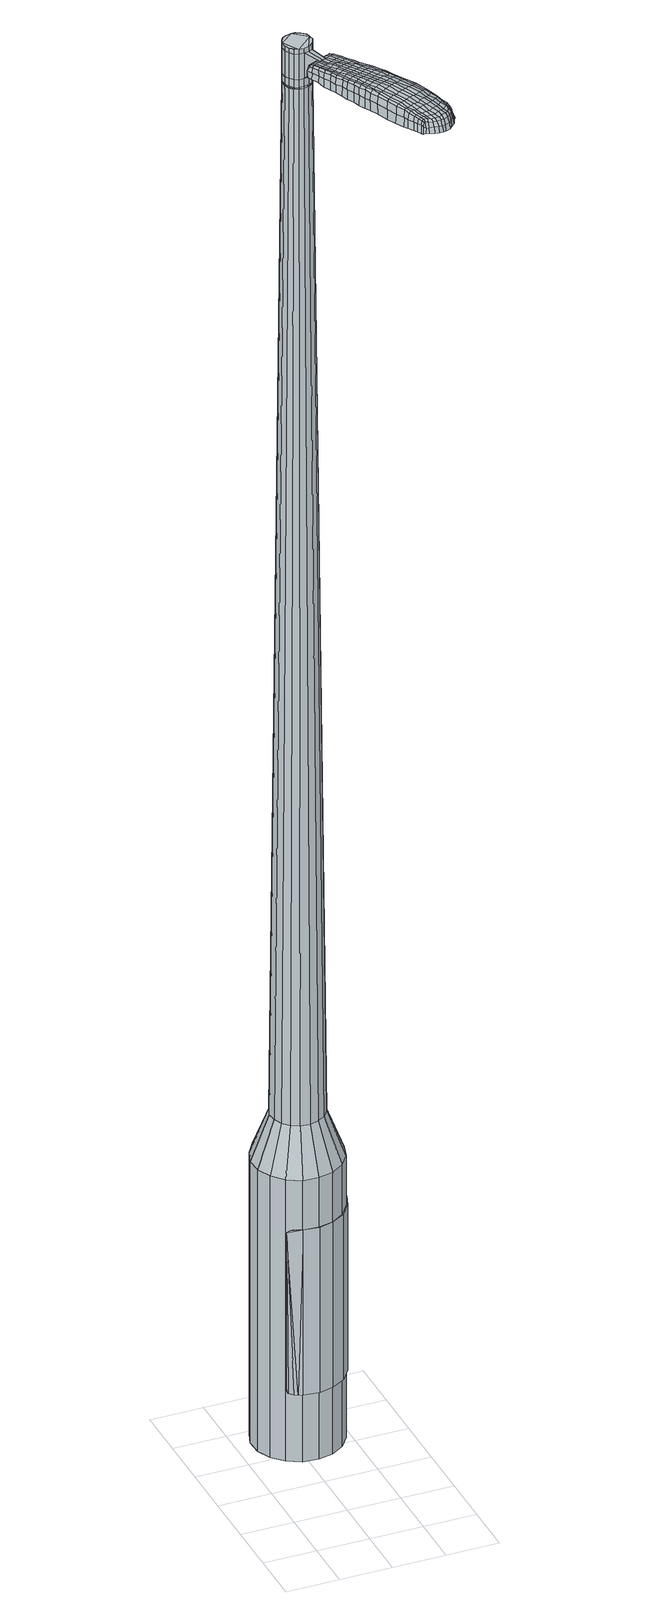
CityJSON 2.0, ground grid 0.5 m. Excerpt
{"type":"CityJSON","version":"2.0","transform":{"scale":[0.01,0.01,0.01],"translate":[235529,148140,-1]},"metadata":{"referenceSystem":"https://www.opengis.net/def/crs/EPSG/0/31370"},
"CityObjects":{
"object1":{"type":"GenericCityObject","attributes":{"cluster":292,"mean_distance_to_centroid":0.35,"new_centroid_x":235529.55,"new_centroid_y":148141.78,"mean_distance_to_camera":12.61,"H1":11.23,"H2":11.04,"Z_final":110.27,"cluster2":25,"proj_x":235529.47,"proj_y":148141.81,"id_line":52456,"bearing_l":203.2,"distance":0.0854,"orientation":"left","G_obj":293.2},"geometry":[{"type":"MultiSurface","lod":"2","boundaries":[[[0,1,2,3]],[[1,4,5,2]],[[4,6,7,5]],[[6,8,9,7]],[[8,10,11,9]],[[10,12,13,11]],[[12,14,15,13]],[[14,16,17,15]],[[16,18,19,17]],[[18,20,21,19]],[[20,22,23,21]],[[22,24,25,23]],[[24,26,27,25]],[[26,28,29,27]],[[28,30,31,29]],[[30,32,33,31]],[[32,34,35,33]],[[34,0,3,35]],[[36,37,38,39]],[[38,40,41,42]],[[41,43,42]],[[42,44,45,46]],[[45,47,46]],[[46,48,49,50]],[[49,51,50]],[[42,46,50,38]],[[50,52,39,38]],[[53,36,39]],[[2,5,7,35]],[[7,9,11,15]],[[11,13,15]],[[15,17,19,23]],[[19,21,23]],[[23,25,27,31]],[[27,29,31]],[[15,23,31,7]],[[31,33,35,7]],[[3,2,35]],[[1,0,54,55]],[[0,34,56,54]],[[34,32,57,56]],[[32,30,58,57]],[[30,28,59,58]],[[28,26,60,59]],[[26,24,61,60]],[[24,22,62,61]],[[22,20,63,62]],[[20,18,64,63]],[[18,16,65,64]],[[16,14,66,65]],[[14,12,67,66]],[[12,10,68,67]],[[10,8,69,68]],[[8,6,70,69]],[[6,4,71,70]],[[4,1,55,71]],[[55,54,72,73]],[[54,56,74,72]],[[56,57,75,74]],[[57,58,76,75]],[[58,59,77,76]],[[59,60,78,77]],[[60,61,79,78]],[[61,62,80,79]],[[62,63,81,80]],[[63,64,82,81]],[[64,65,83,82]],[[65,66,84,83]],[[66,67,85,84]],[[67,68,86,85]],[[68,69,87,86]],[[69,70,88,87]],[[70,71,89,88]],[[71,55,73,89]],[[90,91,92,73]],[[93,94,91,90]],[[75,95,94,93]],[[96,97,95,75]],[[77,98,97,96]],[[99,100,98,77]],[[101,102,100,99]],[[103,104,102,101]],[[81,105,104,103]],[[82,106,105,81]],[[107,108,106,82]],[[109,110,108,107]],[[111,112,110,109]],[[113,114,112,111]],[[115,116,114,113]],[[117,118,116,115]],[[119,120,118,117]],[[73,92,120,119]],[[121,122,123,124]],[[125,121,124,126]],[[127,125,126,128]],[[129,127,128,130]],[[131,129,130,132]],[[133,131,132,134]],[[135,133,134,136]],[[137,135,136,138]],[[139,137,138,140]],[[141,139,140,142]],[[143,141,142,144]],[[145,143,144,146]],[[147,145,146,148]],[[149,147,148,150]],[[151,149,150,152]],[[153,151,152,154]],[[72,90,73]],[[72,74,93,90]],[[74,75,93]],[[76,96,75]],[[76,77,96]],[[78,99,77]],[[78,79,101,99]],[[79,80,103,101]],[[80,81,103]],[[83,107,82]],[[83,84,109,107]],[[84,85,111,109]],[[85,86,113,111]],[[86,87,115,113]],[[87,88,117,115]],[[88,89,119,117]],[[89,73,119]],[[155,92,91]],[[156,120,92]],[[156,157,118,120]],[[157,158,116,118]],[[158,159,114,116]],[[159,160,112,114]],[[160,161,110,112]],[[161,162,108,110]],[[162,106,108]],[[163,104,105]],[[163,164,102,104]],[[164,165,100,102]],[[165,98,100]],[[166,97,98]],[[166,95,97]],[[167,94,95]],[[167,155,91,94]],[[39,52,153,168]],[[92,155,169,154]],[[53,39,168,122]],[[155,167,123,169]],[[36,53,122,121]],[[167,95,124,123]],[[37,36,121,125]],[[95,166,126,124]],[[38,37,125,127]],[[166,98,128,126]],[[40,38,127,129]],[[98,165,130,128]],[[41,40,129,131]],[[165,164,132,130]],[[43,41,131,133]],[[164,163,134,132]],[[42,43,133,135]],[[163,105,136,134]],[[44,42,135,137]],[[105,106,138,136]],[[45,44,137,139]],[[106,162,140,138]],[[47,45,139,141]],[[162,161,142,140]],[[46,47,141,143]],[[161,160,144,142]],[[48,46,143,145]],[[160,159,146,144]],[[49,48,145,147]],[[159,158,148,146]],[[51,49,147,149]],[[158,157,150,148]],[[50,51,149,151]],[[157,156,152,150]],[[52,50,151,153]],[[156,92,154,152]],[[153,154,170,171]],[[154,169,172,170]],[[169,123,173,172]],[[123,122,174,173]],[[122,168,175,174]],[[168,153,171,175]],[[176,177,178,179]],[[180,176,179,181]],[[176,180,182,183]],[[177,176,183,184]],[[185,186,187,188]],[[189,185,188,190]],[[185,189,191,192]],[[186,185,192,193]],[[194,195,196,197]],[[198,194,197,199]],[[194,198,200,201]],[[195,194,201,202]],[[203,204,205,206]],[[207,203,206,208]],[[203,207,209,210]],[[204,203,210,211]],[[212,213,214,215]],[[216,212,215,217]],[[212,216,218,219]],[[213,212,219,220]],[[221,222,223,224]],[[225,221,224,226]],[[221,225,227,228]],[[222,221,228,229]],[[230,231,232,233]],[[222,230,233,223]],[[230,222,229,234]],[[231,230,234,235]],[[236,237,238,239]],[[231,236,239,232]],[[236,231,235,240]],[[237,236,240,241]],[[242,180,181,243]],[[237,242,243,238]],[[242,237,241,244]],[[180,242,244,182]],[[245,246,247,248]],[[249,245,248,250]],[[245,249,251,252]],[[246,245,252,253]],[[254,255,256,257]],[[246,254,257,247]],[[254,246,253,258]],[[255,254,258,259]],[[260,261,262,263]],[[255,260,263,256]],[[260,255,259,264]],[[261,260,264,265]],[[266,267,268,269]],[[261,266,269,262]],[[266,261,265,270]],[[267,266,270,271]],[[272,177,184,273]],[[267,272,273,268]],[[272,267,271,274]],[[177,272,274,178]],[[275,276,277,278]],[[279,275,278,280]],[[275,279,281,282]],[[276,275,282,283]],[[284,285,286,287]],[[276,284,287,277]],[[284,276,283,288]],[[285,284,288,289]],[[290,291,292,293]],[[285,290,293,286]],[[290,285,289,294]],[[291,290,294,295]],[[296,189,190,297]],[[291,296,297,292]],[[296,291,295,298]],[[189,296,298,191]],[[299,300,301,302]],[[303,299,302,304]],[[299,303,305,306]],[[300,299,306,307]],[[308,309,310,311]],[[300,308,311,301]],[[308,300,307,312]],[[309,308,312,313]],[[314,315,316,317]],[[309,314,317,310]],[[314,309,313,318]],[[315,314,318,319]],[[320,321,322,323]],[[315,320,323,316]],[[320,315,319,324]],[[321,320,324,325]],[[326,186,193,327]],[[321,326,327,322]],[[326,321,325,328]],[[186,326,328,187]],[[329,215,214,330]],[[331,329,330,332]],[[329,331,333,334]],[[215,329,334,217]],[[335,331,332,336]],[[337,335,336,338]],[[335,337,339,340]],[[331,335,340,333]],[[341,337,338,342]],[[343,341,342,344]],[[341,343,345,346]],[[337,341,346,339]],[[347,343,344,348]],[[349,347,348,350]],[[347,349,351,352]],[[343,347,352,345]],[[353,349,350,354]],[[204,353,354,205]],[[353,204,211,355]],[[349,353,355,351]],[[356,357,202,201]],[[358,356,201,200]],[[356,358,359,360]],[[357,356,360,361]],[[362,363,361,360]],[[364,362,360,359]],[[362,364,365,366]],[[363,362,366,367]],[[368,369,367,366]],[[370,368,366,365]],[[368,370,371,372]],[[369,368,372,373]],[[374,375,373,372]],[[376,374,372,371]],[[374,376,209,207]],[[375,374,207,208]],[[377,378,379,380]],[[279,377,380,281]],[[377,279,280,381]],[[378,377,381,382]],[[383,198,199,384]],[[378,383,384,379]],[[383,378,382,385]],[[198,383,385,200]],[[386,387,388,389]],[[225,386,389,227]],[[386,225,226,390]],[[387,386,390,391]],[[392,393,394,395]],[[387,392,395,388]],[[392,387,391,396]],[[393,392,396,397]],[[398,195,202,399]],[[393,398,399,394]],[[398,393,397,400]],[[195,398,400,196]],[[401,402,403,404]],[[183,401,404,184]],[[401,183,182,405]],[[402,401,405,406]],[[407,408,409,410]],[[402,407,410,403]],[[407,402,406,411]],[[408,407,411,412]],[[413,206,205,414]],[[408,413,414,409]],[[413,408,412,415]],[[206,413,415,208]],[[416,417,418,419]],[[188,416,419,190]],[[416,188,187,420]],[[417,416,420,421]],[[422,210,209,423]],[[417,422,423,418]],[[422,417,421,424]],[[210,422,424,211]],[[425,426,427,428]],[[303,425,428,305]],[[425,303,304,429]],[[426,425,429,430]],[[431,216,217,432]],[[426,431,432,427]],[[431,426,430,433]],[[216,431,433,218]],[[434,435,436,437]],[[249,434,437,251]],[[434,249,250,438]],[[435,434,438,439]],[[440,441,442,443]],[[435,440,443,436]],[[440,435,439,444]],[[441,440,444,445]],[[446,213,220,447]],[[441,446,447,442]],[[446,441,445,448]],[[213,446,448,214]],[[449,450,439,438]],[[248,449,438,250]],[[449,248,247,451]],[[450,449,451,452]],[[453,454,445,444]],[[450,453,444,439]],[[453,450,452,455]],[[454,453,455,456]],[[457,330,214,448]],[[454,457,448,445]],[[457,454,456,458]],[[330,457,458,332]],[[459,460,461,462]],[[306,459,462,307]],[[459,306,305,428]],[[460,459,428,427]],[[463,334,333,464]],[[460,463,464,461]],[[463,460,427,432]],[[334,463,432,217]],[[465,466,452,451]],[[257,465,451,247]],[[465,257,256,467]],[[466,465,467,468]],[[469,470,456,455]],[[466,469,455,452]],[[469,466,468,471]],[[470,469,471,472]],[[473,336,332,458]],[[470,473,458,456]],[[473,470,472,474]],[[336,473,474,338]],[[475,476,477,478]],[[312,475,478,313]],[[475,312,307,462]],[[476,475,462,461]],[[479,340,339,480]],[[476,479,480,477]],[[479,476,461,464]],[[340,479,464,333]],[[481,482,468,467]],[[263,481,467,256]],[[481,263,262,483]],[[482,481,483,484]],[[485,486,472,471]],[[482,485,471,468]],[[485,482,484,487]],[[486,485,487,488]],[[489,342,338,474]],[[486,489,474,472]],[[489,486,488,490]],[[342,489,490,344]],[[491,492,493,494]],[[318,491,494,319]],[[491,318,313,478]],[[492,491,478,477]],[[495,346,345,496]],[[492,495,496,493]],[[495,492,477,480]],[[346,495,480,339]],[[497,498,484,483]],[[269,497,483,262]],[[497,269,268,499]],[[498,497,499,500]],[[501,502,488,487]],[[498,501,487,484]],[[501,498,500,503]],[[502,501,503,504]],[[505,348,344,490]],[[502,505,490,488]],[[505,502,504,506]],[[348,505,506,350]],[[507,508,509,510]],[[324,507,510,325]],[[507,324,319,494]],[[508,507,494,493]],[[511,352,351,512]],[[508,511,512,509]],[[511,508,493,496]],[[352,511,496,345]],[[513,514,500,499]],[[273,513,499,268]],[[513,273,184,404]],[[514,513,404,403]],[[515,516,504,503]],[[514,515,503,500]],[[515,514,403,410]],[[516,515,410,409]],[[517,354,350,506]],[[516,517,506,504]],[[517,516,409,414]],[[354,517,414,205]],[[518,519,421,420]],[[328,518,420,187]],[[518,328,325,510]],[[519,518,510,509]],[[520,355,211,424]],[[519,520,424,421]],[[520,519,509,512]],[[355,520,512,351]],[[521,522,382,381]],[[278,521,381,280]],[[521,278,277,523]],[[522,521,523,524]],[[525,358,200,385]],[[522,525,385,382]],[[525,522,524,526]],[[358,525,526,359]],[[527,528,529,530]],[[228,527,530,229]],[[527,228,227,389]],[[528,527,389,388]],[[531,532,533,534]],[[528,531,534,529]],[[531,528,388,395]],[[532,531,395,394]],[[535,357,361,536]],[[532,535,536,533]],[[535,532,394,399]],[[357,535,399,202]],[[537,538,524,523]],[[287,537,523,277]],[[537,287,286,539]],[[538,537,539,540]],[[541,364,359,526]],[[538,541,526,524]],[[541,538,540,542]],[[364,541,542,365]],[[543,544,545,546]],[[234,543,546,235]],[[543,234,229,530]],[[544,543,530,529]],[[547,548,549,550]],[[544,547,550,545]],[[547,544,529,534]],[[548,547,534,533]],[[551,363,367,552]],[[548,551,552,549]],[[551,548,533,536]],[[363,551,536,361]],[[553,554,540,539]],[[293,553,539,286]],[[553,293,292,555]],[[554,553,555,556]],[[557,370,365,542]],[[554,557,542,540]],[[557,554,556,558]],[[370,557,558,371]],[[559,560,561,562]],[[240,559,562,241]],[[559,240,235,546]],[[560,559,546,545]],[[563,564,565,566]],[[560,563,566,561]],[[563,560,545,550]],[[564,563,550,549]],[[567,369,373,568]],[[564,567,568,565]],[[567,564,549,552]],[[369,567,552,367]],[[569,570,556,555]],[[297,569,555,292]],[[569,297,190,419]],[[570,569,419,418]],[[571,376,371,558]],[[570,571,558,556]],[[571,570,418,423]],[[376,571,423,209]],[[572,573,406,405]],[[244,572,405,182]],[[572,244,241,562]],[[573,572,562,561]],[[574,575,412,411]],[[573,574,411,406]],[[574,573,561,566]],[[575,574,566,565]],[[576,375,208,415]],[[575,576,415,412]],[[576,575,565,568]],[[375,576,568,373]],[[577,578,579,580]],[[580,579,581,582]],[[583,581,579,584]],[[584,579,578,585]],[[586,587,588,589]],[[589,588,590,591]],[[592,590,588,593]],[[593,588,587,594]],[[595,596,597,598]],[[598,597,599,600]],[[601,599,597,602]],[[602,597,596,603]],[[604,605,606,607]],[[607,606,608,609]],[[610,608,606,611]],[[611,606,605,612]],[[613,614,615,616]],[[616,615,617,618]],[[619,617,615,620]],[[620,615,614,621]],[[622,623,624,625]],[[625,624,626,627]],[[628,626,624,629]],[[629,624,623,630]],[[631,632,633,634]],[[634,633,623,622]],[[630,623,633,635]],[[635,633,632,636]],[[637,638,639,640]],[[640,639,632,631]],[[636,632,639,641]],[[641,639,638,642]],[[582,581,643,644]],[[644,643,638,637]],[[642,638,643,645]],[[645,643,581,583]],[[646,647,648,649]],[[649,648,650,651]],[[652,650,648,653]],[[653,648,647,654]],[[655,656,657,658]],[[658,657,647,646]],[[654,647,657,659]],[[659,657,656,660]],[[661,662,663,664]],[[664,663,656,655]],[[660,656,663,665]],[[665,663,662,666]],[[667,668,669,670]],[[670,669,662,661]],[[666,662,669,671]],[[671,669,668,672]],[[585,578,673,674]],[[674,673,668,667]],[[672,668,673,675]],[[675,673,578,577]],[[676,677,678,679]],[[679,678,680,681]],[[682,680,678,683]],[[683,678,677,684]],[[685,686,687,688]],[[688,687,677,676]],[[684,677,687,689]],[[689,687,686,690]],[[691,692,693,694]],[[694,693,686,685]],[[690,686,693,695]],[[695,693,692,696]],[[591,590,697,698]],[[698,697,692,691]],[[696,692,697,699]],[[699,697,590,592]],[[700,701,702,703]],[[703,702,704,705]],[[706,704,702,707]],[[707,702,701,708]],[[709,710,711,712]],[[712,711,701,700]],[[708,701,711,713]],[[713,711,710,714]],[[715,716,717,718]],[[718,717,710,709]],[[714,710,717,719]],[[719,717,716,720]],[[721,722,723,724]],[[724,723,716,715]],[[720,716,723,725]],[[725,723,722,726]],[[594,587,727,728]],[[728,727,722,721]],[[726,722,727,729]],[[729,727,587,586]],[[613,616,730,731]],[[731,730,732,733]],[[734,732,730,735]],[[735,730,616,618]],[[733,732,736,737]],[[737,736,738,739]],[[740,738,736,741]],[[741,736,732,734]],[[739,738,742,743]],[[743,742,744,745]],[[746,744,742,747]],[[747,742,738,740]],[[745,744,748,749]],[[749,748,750,751]],[[752,750,748,753]],[[753,748,744,746]],[[751,750,754,755]],[[755,754,605,604]],[[612,605,754,756]],[[756,754,750,752]],[[603,757,758,602]],[[602,758,759,601]],[[760,759,758,761]],[[761,758,757,762]],[[762,763,764,761]],[[761,764,765,760]],[[766,765,764,767]],[[767,764,763,768]],[[768,769,770,767]],[[767,770,771,766]],[[772,771,770,773]],[[773,770,769,774]],[[774,775,776,773]],[[773,776,777,772]],[[610,777,776,608]],[[608,776,775,609]],[[778,779,780,781]],[[781,780,680,682]],[[681,680,780,782]],[[782,780,779,783]],[[600,599,784,785]],[[785,784,779,778]],[[783,779,784,786]],[[786,784,599,601]],[[787,788,789,790]],[[790,789,626,628]],[[627,626,789,791]],[[791,789,788,792]],[[793,794,795,796]],[[796,795,788,787]],[[792,788,795,797]],[[797,795,794,798]],[[603,596,799,800]],[[800,799,794,793]],[[798,794,799,801]],[[801,799,596,595]],[[802,803,804,805]],[[805,804,584,585]],[[583,584,804,806]],[[806,804,803,807]],[[808,809,810,811]],[[811,810,803,802]],[[807,803,810,812]],[[812,810,809,813]],[[604,607,814,815]],[[815,814,809,808]],[[813,809,814,816]],[[816,814,607,609]],[[817,818,819,820]],[[820,819,589,591]],[[586,589,819,821]],[[821,819,818,822]],[[610,611,823,824]],[[824,823,818,817]],[[822,818,823,825]],[[825,823,611,612]],[[826,827,828,829]],[[829,828,704,706]],[[705,704,828,830]],[[830,828,827,831]],[[618,617,832,833]],[[833,832,827,826]],[[831,827,832,834]],[[834,832,617,619]],[[835,836,837,838]],[[838,837,650,652]],[[651,650,837,839]],[[839,837,836,840]],[[841,842,843,844]],[[844,843,836,835]],[[840,836,843,845]],[[845,843,842,846]],[[621,614,847,848]],[[848,847,842,841]],[[846,842,847,849]],[[849,847,614,613]],[[840,850,851,839]],[[839,851,649,651]],[[646,649,851,852]],[[851,850,852]],[[846,853,854,845]],[[845,854,850,840]],[[852,850,854,855]],[[855,854,853,856]],[[613,731,857,849]],[[849,857,853,846]],[[856,853,857,858]],[[858,857,731,733]],[[859,860,861,862]],[[862,861,707,708]],[[706,707,861,829]],[[829,861,860,826]],[[734,735,863,864]],[[864,863,860,859]],[[826,860,863,833]],[[833,863,735,618]],[[865,866,852]],[[852,866,658,646]],[[655,658,866,867]],[[867,866,865,868]],[[856,869,870,855]],[[855,870,865,852]],[[868,865,870,871]],[[871,870,869,872]],[[733,737,873,858]],[[858,873,869,856]],[[872,869,873,874]],[[874,873,737,739]],[[875,876,877,878]],[[878,877,713,714]],[[708,713,877,862]],[[862,877,876,859]],[[740,741,879,880]],[[880,879,876,875]],[[859,876,879,864]],[[864,879,741,734]],[[868,881,867]],[[867,881,664,655]],[[661,664,881,882]],[[882,881,883]],[[872,884,885,871]],[[871,885,881,868]],[[883,881,885,886]],[[886,885,884,887]],[[739,743,888,874]],[[874,888,884,872]],[[887,884,888,889]],[[889,888,743,745]],[[890,891,892,893]],[[893,892,719,720]],[[714,719,892,878]],[[878,892,891,875]],[[746,747,894,895]],[[895,894,891,890]],[[875,891,894,880]],[[880,894,747,740]],[[883,896,897,882]],[[882,897,670,661]],[[667,670,897,898]],[[898,897,896,899]],[[887,900,901,886]],[[886,901,896,883]],[[899,896,901,902]],[[902,901,900,903]],[[745,749,904,889]],[[889,904,900,887]],[[903,900,904,905]],[[905,904,749,751]],[[906,907,908,909]],[[909,908,725,726]],[[720,725,908,893]],[[893,908,907,890]],[[752,753,910,911]],[[911,910,907,906]],[[890,907,910,895]],[[895,910,753,746]],[[899,912,913,898]],[[898,913,674,667]],[[585,674,913,805]],[[805,913,912,802]],[[903,914,915,902]],[[902,915,912,899]],[[802,912,915,811]],[[811,915,914,808]],[[751,755,916,905]],[[905,916,914,903]],[[808,914,916,815]],[[815,916,755,604]],[[822,917,918,821]],[[821,918,729,586]],[[726,729,918,909]],[[909,918,917,906]],[[612,756,919,825]],[[825,919,917,822]],[[906,917,919,911]],[[911,919,756,752]],[[783,920,921,782]],[[782,921,679,681]],[[676,679,921,922]],[[922,921,920,923]],[[601,759,924,786]],[[786,924,920,783]],[[923,920,924,925]],[[925,924,759,760]],[[926,927,928,929]],[[929,928,629,630]],[[628,629,928,790]],[[790,928,927,787]],[[930,931,932,933]],[[933,932,927,926]],[[787,927,932,796]],[[796,932,931,793]],[[762,757,934,935]],[[935,934,931,930]],[[793,931,934,800]],[[800,934,757,603]],[[923,936,937,922]],[[922,937,688,676]],[[685,688,937,938]],[[938,937,936,939]],[[760,765,940,925]],[[925,940,936,923]],[[939,936,940,941]],[[941,940,765,766]],[[942,943,944,945]],[[945,944,635,636]],[[630,635,944,929]],[[929,944,943,926]],[[946,947,948,949]],[[949,948,943,942]],[[926,943,948,933]],[[933,948,947,930]],[[768,763,950,951]],[[951,950,947,946]],[[930,947,950,935]],[[935,950,763,762]],[[939,952,953,938]],[[938,953,694,685]],[[691,694,953,954]],[[954,953,952,955]],[[766,771,956,941]],[[941,956,952,939]],[[955,952,956,957]],[[957,956,771,772]],[[958,959,960,961]],[[961,960,641,642]],[[636,641,960,945]],[[945,960,959,942]],[[962,963,964,965]],[[965,964,959,958]],[[942,959,964,949]],[[949,964,963,946]],[[774,769,966,967]],[[967,966,963,962]],[[946,963,966,951]],[[951,966,769,768]],[[955,968,969,954]],[[954,969,698,691]],[[591,698,969,820]],[[820,969,968,817]],[[772,777,970,957]],[[957,970,968,955]],[[817,968,970,824]],[[824,970,777,610]],[[807,971,972,806]],[[806,972,645,583]],[[642,645,972,961]],[[961,972,971,958]],[[813,973,974,812]],[[812,974,971,807]],[[958,971,974,965]],[[965,974,973,962]],[[609,775,975,816]],[[816,975,973,813]],[[962,973,975,967]],[[967,975,775,774]],[[577,580,179,178]],[[580,582,181,179]],[[592,593,192,191]],[[593,594,193,192]],[[595,598,197,196]],[[598,600,199,197]],[[619,620,219,218]],[[620,621,220,219]],[[622,625,224,223]],[[625,627,226,224]],[[631,634,233,232]],[[634,622,223,233]],[[637,640,239,238]],[[640,631,232,239]],[[582,644,243,181]],[[644,637,238,243]],[[652,653,252,251]],[[653,654,253,252]],[[654,659,258,253]],[[659,660,259,258]],[[660,665,264,259]],[[665,666,265,264]],[[666,671,270,265]],[[671,672,271,270]],[[672,675,274,271]],[[675,577,178,274]],[[682,683,282,281]],[[683,684,283,282]],[[684,689,288,283]],[[689,690,289,288]],[[690,695,294,289]],[[695,696,295,294]],[[696,699,298,295]],[[699,592,191,298]],[[700,703,302,301]],[[703,705,304,302]],[[709,712,311,310]],[[712,700,301,311]],[[715,718,317,316]],[[718,709,310,317]],[[721,724,323,322]],[[724,715,316,323]],[[594,728,327,193]],[[728,721,322,327]],[[778,781,380,379]],[[781,682,281,380]],[[600,785,384,199]],[[785,778,379,384]],[[627,791,390,226]],[[791,792,391,390]],[[792,797,396,391]],[[797,798,397,396]],[[798,801,400,397]],[[801,595,196,400]],[[705,830,429,304]],[[830,831,430,429]],[[831,834,433,430]],[[834,619,218,433]],[[835,838,437,436]],[[838,652,251,437]],[[841,844,443,442]],[[844,835,436,443]],[[621,848,447,220]],[[848,841,442,447]],[[976,977,978,979]],[[980,981,979,978]],[[982,983,984,985]],[[986,987,988,989]],[[977,990,991,978]],[[992,980,978,991]],[[993,982,985,994]],[[995,996,987,986]],[[990,997,998,991]],[[998,999,992,991]],[[1000,993,994,1001]],[[1002,996,995,1003]],[[997,1004,1005,998]],[[1005,1006,999,998]],[[1007,1000,1001,1008]],[[1009,1002,1003,1010]],[[1011,1012,1013,1014]],[[1015,1016,1012,1011]],[[1015,1017,1018,1016]],[[1017,1019,1020,1018]],[[1021,1022,1023,1024]],[[1025,1026,1022,1021]],[[1027,1028,1026,1025]],[[1029,1030,1028,1027]],[[1024,1013,1012,1021]],[[1021,1012,1016,1025]],[[1016,1018,1027,1025]],[[1018,1020,1029,1027]],[[985,984,981,980]],[[994,985,980,992]],[[999,1001,994,992]],[[1006,1008,1001,999]],[[986,989,983,982]],[[995,986,982,993]],[[1003,995,993,1000]],[[1010,1003,1000,1007]],[[987,1011,1014,988]],[[996,1015,1011,987]],[[1017,1015,996,1002]],[[1019,1017,1002,1009]],[[1031,1032,1033,1034]],[[1033,1035,1036,1037]],[[1033,1037,1038,1039]],[[1033,1039,1034]],[[1040,1031,1034,1041]],[[1042,1041,1034,1043]],[[1044,1043,1034]],[[1045,1033,1032,1046]],[[1047,1045,1046,1048]],[[1049,1047,1048,1050]],[[1051,1049,1050,1052]],[[1053,1051,1052,1054]],[[1054,1055,1056,1057]],[[1054,1057,1058,1059]],[[1054,1059,1060,1061]],[[1060,1062,1063,1064]],[[1060,1064,1065,1066]],[[1060,1066,1061]],[[1054,1061,1053]],[[1067,1068,1032,1031]],[[1069,1070,1035,1033]],[[1071,1072,1044,1034]],[[1068,1073,1046,1032]],[[1074,1069,1033,1045]],[[1073,1075,1048,1046]],[[1076,1074,1045,1047]],[[1075,1077,1050,1048]],[[1078,1076,1047,1049]],[[1077,1079,1052,1050]],[[1080,1078,1049,1051]],[[1079,1081,1054,1052]],[[1082,1080,1051,1053]],[[1081,1083,1055,1054]],[[1084,1085,1062,1060]],[[1086,1082,1053,1061]],[[1056,1055,1083,1087]],[[1057,1056,1087,1088]],[[1058,1057,1088,1089]],[[1059,1058,1089,1090]],[[1060,1059,1090,1084]],[[1091,1067,1031,1040]],[[1092,1091,1040,1041]],[[1093,1092,1041,1042]],[[1094,1093,1042,1043]],[[1072,1094,1043,1044]],[[1036,1035,1070,1095]],[[1063,1062,1085,1096]],[[1037,1036,1095,1097]],[[1038,1037,1097,1098]],[[1039,1038,1098,1099]],[[1034,1039,1099,1071]],[[1064,1063,1096,1100]],[[1065,1064,1100,1101]],[[1066,1065,1101,1102]],[[1061,1066,1102,1086]]]}]}
},
"vertices":[
[74,138,384],[60,135,384],[60,135,96],[74,138,96],[45,136,384],[45,136,96],[32,143,384],[32,143,96],[22,154,384],[22,154,96],[16,167,384],[16,167,96],[15,182,384],[15,182,96],[20,196,384],[20,196,96],[28,208,384],[28,208,96],[41,216,384],[41,216,96],[55,219,384],[55,219,96],[70,217,384],[70,217,96],[83,211,384],[83,211,96],[93,200,384],[93,200,96],[99,187,384],[99,187,96],[99,172,384],[99,172,96],[95,158,384],[95,158,96],[86,146,384],[86,146,96],[69,171,1524],[71,175,1524],[70,180,1524],[63,165,1524],[69,184,1524],[65,188,1524],[57,190,1524],[61,190,1524],[52,189,1524],[48,187,1524],[44,179,1524],[45,183,1524],[44,174,1524],[46,170,1524],[53,164,1524],[49,166,1524],[58,164,1524],[67,167,1524],[67,154,429],[59,152,429],[75,159,429],[80,166,429],[82,174,429],[82,183,429],[78,191,429],[72,197,429],[65,201,429],[56,202,429],[47,200,429],[40,195,429],[35,188,429],[32,180,429],[33,171,429],[36,163,429],[42,157,429],[50,153,429],[63,165,1483],[58,164,1483],[67,167,1483],[69,171,1483],[71,175,1483],[70,180,1483],[69,184,1483],[65,188,1483],[61,190,1483],[57,190,1483],[52,189,1483],[48,187,1483],[45,183,1483],[44,179,1483],[44,174,1483],[46,170,1483],[49,166,1483],[53,164,1483],[62,165,1483],[62,165,1485],[58,164,1485],[66,168,1483],[66,168,1485],[69,171,1485],[70,175,1483],[70,175,1485],[70,180,1485],[68,184,1483],[68,184,1485],[65,187,1483],[65,187,1485],[61,189,1483],[61,189,1485],[57,190,1485],[52,189,1485],[49,186,1483],[49,186,1485],[46,183,1483],[46,183,1485],[45,178,1483],[45,178,1485],[45,174,1483],[45,174,1485],[47,170,1483],[47,170,1485],[50,167,1483],[50,167,1485],[54,165,1483],[54,165,1485],[69,171,1519],[67,167,1519],[67,167,1493],[69,171,1493],[71,175,1519],[71,175,1493],[70,180,1519],[70,180,1493],[69,184,1519],[69,184,1493],[65,188,1519],[65,188,1493],[61,190,1519],[61,190,1493],[57,190,1519],[57,190,1493],[52,189,1519],[52,189,1493],[48,187,1519],[48,187,1493],[45,183,1519],[45,183,1493],[44,179,1519],[44,179,1493],[44,174,1519],[44,174,1493],[46,170,1519],[46,170,1493],[49,166,1519],[49,166,1493],[53,164,1519],[53,164,1493],[58,164,1519],[58,164,1493],[63,165,1485],[53,164,1485],[49,166,1485],[46,170,1485],[44,174,1485],[44,179,1485],[45,183,1485],[48,187,1485],[61,190,1485],[65,188,1485],[69,184,1485],[71,175,1485],[67,167,1485],[63,165,1519],[63,165,1493],[67,146,1513],[67,146,1518],[70,147,1513],[73,149,1513],[73,149,1518],[70,147,1518],[81,72,1519],[79,78,1518],[78,76,1509],[80,70,1510],[84,64,1519],[84,62,1510],[85,65,1526],[82,73,1525],[80,80,1525],[117,87,1519],[114,93,1518],[112,93,1525],[115,87,1525],[120,79,1519],[119,79,1526],[122,78,1510],[119,86,1510],[116,92,1509],[130,12,1519],[126,11,1519],[126,10,1513],[130,11,1513],[133,15,1519],[133,14,1513],[132,16,1524],[129,14,1524],[125,12,1524],[100,80,1530],[97,87,1529],[94,86,1529],[97,79,1530],[104,72,1531],[101,71,1531],[107,73,1530],[104,82,1530],[101,89,1529],[68,154,1512],[66,153,1512],[66,152,1517],[69,153,1517],[71,156,1512],[71,154,1517],[72,155,1506],[69,154,1506],[66,153,1506],[106,18,1519],[104,21,1519],[103,19,1512],[105,16,1512],[107,16,1518],[106,14,1512],[108,17,1522],[107,18,1523],[105,21,1524],[102,25,1519],[99,30,1519],[98,28,1512],[101,23,1512],[103,26,1524],[100,31,1525],[97,35,1519],[93,42,1519],[92,41,1511],[96,33,1511],[98,36,1526],[94,44,1526],[89,53,1519],[88,51,1510],[90,54,1526],[56,141,1513],[59,134,1513],[59,135,1518],[57,142,1517],[54,147,1512],[56,146,1516],[54,145,1506],[55,140,1507],[58,133,1507],[61,127,1514],[64,120,1515],[65,121,1520],[62,128,1519],[60,125,1507],[63,118,1507],[66,113,1515],[69,106,1516],[70,107,1522],[67,114,1521],[65,111,1508],[68,104,1508],[71,99,1517],[74,92,1517],[75,93,1524],[72,100,1523],[70,97,1508],[73,90,1509],[76,85,1518],[77,87,1524],[75,83,1509],[139,31,1519],[138,34,1519],[137,34,1524],[138,31,1523],[139,29,1518],[138,29,1522],[141,28,1512],[141,31,1512],[140,34,1512],[137,39,1519],[135,44,1519],[133,44,1525],[135,39,1524],[138,39,1512],[137,44,1512],[133,50,1519],[130,57,1519],[128,58,1526],[131,50,1526],[135,49,1511],[132,57,1511],[125,68,1519],[123,68,1526],[127,67,1510],[84,153,1513],[87,146,1513],[89,146,1507],[85,152,1507],[81,158,1512],[82,157,1506],[81,157,1516],[83,153,1517],[86,146,1518],[91,139,1514],[94,133,1515],[96,132,1507],[92,139,1507],[89,140,1519],[93,133,1520],[97,126,1515],[101,119,1516],[103,119,1508],[99,125,1508],[96,126,1521],[99,120,1522],[104,113,1517],[107,106,1517],[109,105,1509],[106,112,1508],[102,113,1523],[106,106,1524],[111,100,1518],[112,99,1509],[109,100,1524],[71,148,1519],[68,147,1519],[74,141,1520],[71,140,1520],[77,143,1520],[73,149,1519],[77,135,1522],[74,134,1522],[80,128,1523],[77,127,1523],[83,129,1523],[80,136,1521],[83,121,1524],[80,120,1524],[86,114,1525],[83,113,1525],[89,115,1525],[86,122,1524],[89,107,1526],[86,106,1526],[92,101,1527],[89,99,1527],[95,102,1527],[92,109,1526],[94,94,1528],[92,93,1528],[98,95,1528],[128,16,1527],[124,15,1527],[131,19,1526],[129,23,1527],[126,21,1528],[123,19,1528],[124,27,1529],[120,25,1529],[127,29,1528],[124,35,1530],[121,33,1530],[117,32,1530],[118,40,1531],[114,39,1531],[121,42,1530],[118,50,1531],[114,48,1531],[111,47,1531],[109,60,1531],[106,59,1531],[113,62,1531],[139,26,1518],[138,23,1519],[139,23,1513],[141,26,1513],[138,27,1523],[137,24,1523],[136,19,1519],[137,18,1513],[135,20,1524],[109,14,1518],[111,13,1518],[111,14,1523],[109,16,1523],[108,13,1513],[111,12,1513],[115,11,1519],[119,10,1519],[118,12,1524],[115,13,1523],[115,10,1513],[119,9,1513],[122,10,1519],[122,12,1524],[123,9,1513],[84,74,1528],[85,75,1528],[83,81,1528],[81,81,1527],[87,66,1528],[89,66,1529],[88,75,1529],[91,77,1530],[88,83,1529],[85,82,1528],[91,67,1529],[94,68,1530],[94,78,1530],[91,85,1529],[98,69,1531],[113,86,1528],[111,85,1529],[115,77,1529],[117,79,1528],[110,93,1527],[108,92,1528],[108,84,1529],[111,76,1530],[105,90,1528],[79,159,1512],[78,158,1512],[78,157,1517],[79,158,1517],[81,159,1506],[79,158,1506],[74,157,1512],[75,156,1517],[75,156,1506],[55,149,1512],[56,149,1512],[56,148,1506],[54,148,1506],[56,148,1517],[57,148,1517],[58,150,1512],[61,151,1512],[61,150,1506],[58,149,1506],[59,149,1517],[62,150,1517],[63,152,1512],[63,151,1506],[64,151,1517],[58,143,1519],[59,143,1519],[61,136,1520],[62,136,1520],[61,144,1519],[64,145,1519],[64,137,1520],[67,138,1520],[66,146,1519],[69,139,1520],[81,153,1519],[80,152,1519],[83,145,1520],[85,146,1520],[77,151,1519],[80,144,1520],[63,129,1521],[65,129,1521],[66,122,1522],[67,123,1522],[67,130,1521],[69,131,1521],[70,123,1522],[72,125,1523],[72,133,1522],[75,126,1523],[88,139,1521],[86,139,1521],[89,132,1522],[91,133,1522],[83,137,1521],[86,130,1522],[68,115,1523],[70,116,1523],[71,108,1524],[73,109,1524],[72,117,1523],[75,118,1524],[75,110,1525],[78,111,1525],[77,119,1524],[80,112,1525],[94,126,1523],[92,125,1523],[96,118,1524],[98,119,1524],[89,124,1524],[92,117,1525],[73,101,1525],[75,102,1525],[76,94,1526],[78,95,1526],[78,103,1526],[80,104,1526],[80,96,1527],[83,97,1527],[83,105,1526],[86,98,1527],[101,113,1525],[99,112,1525],[102,105,1526],[104,106,1526],[95,110,1526],[99,104,1527],[79,87,1527],[80,88,1527],[83,89,1527],[86,90,1528],[89,91,1528],[107,99,1527],[105,99,1527],[102,97,1528],[137,29,1525],[136,27,1525],[136,33,1526],[135,30,1526],[134,23,1526],[133,27,1527],[108,18,1525],[111,17,1525],[109,20,1526],[107,21,1525],[114,15,1525],[117,14,1526],[115,18,1527],[112,19,1526],[121,14,1526],[119,18,1527],[134,38,1526],[133,35,1527],[132,43,1527],[131,41,1528],[130,32,1528],[128,38,1529],[104,25,1526],[106,25,1527],[104,30,1528],[102,31,1527],[109,24,1527],[113,24,1528],[110,30,1529],[107,30,1528],[116,24,1528],[114,31,1530],[130,49,1528],[128,48,1529],[127,57,1528],[125,55,1529],[125,45,1529],[122,53,1530],[99,36,1528],[101,36,1528],[98,44,1529],[96,44,1528],[104,36,1529],[107,37,1530],[104,45,1530],[101,44,1530],[111,37,1530],[107,46,1531],[122,68,1529],[120,66,1529],[117,64,1530],[91,55,1528],[93,55,1529],[96,56,1530],[99,56,1530],[102,58,1531],[80,77,1509],[81,79,1518],[83,72,1518],[82,70,1509],[86,64,1519],[85,63,1510],[87,66,1525],[84,74,1525],[82,80,1525],[110,92,1525],[112,92,1518],[115,86,1518],[113,86,1525],[119,78,1519],[117,78,1525],[121,77,1510],[117,85,1509],[114,92,1509],[126,12,1513],[125,13,1519],[128,14,1519],[129,13,1513],[131,16,1519],[132,16,1513],[131,18,1524],[128,16,1524],[125,14,1524],[95,85,1528],[97,87,1528],[100,80,1529],[97,79,1529],[104,72,1529],[101,70,1529],[107,73,1529],[104,81,1529],[101,88,1528],[67,150,1516],[67,151,1512],[69,152,1512],[69,151,1516],[72,153,1512],[72,153,1516],[73,153,1506],[70,152,1506],[67,150,1506],[105,20,1512],[106,22,1519],[107,19,1518],[107,18,1512],[109,17,1518],[108,16,1512],[109,18,1522],[108,20,1523],[107,23,1523],[100,29,1512],[101,31,1519],[104,26,1519],[103,24,1512],[104,27,1524],[102,32,1525],[94,41,1511],[95,43,1519],[98,36,1519],[97,34,1511],[99,37,1525],[96,44,1526],[91,54,1519],[90,52,1510],[92,55,1526],[61,136,1518],[61,135,1513],[58,142,1513],[59,142,1517],[57,146,1512],[58,146,1515],[56,145,1506],[57,140,1506],[60,133,1507],[66,122,1520],[66,120,1514],[63,127,1514],[64,129,1519],[62,126,1507],[65,119,1507],[72,108,1522],[71,106,1516],[68,113,1515],[69,115,1521],[67,112,1508],[70,105,1508],[77,94,1523],[76,92,1517],[73,99,1516],[74,101,1522],[72,98,1508],[75,91,1508],[78,86,1517],[79,87,1524],[77,84,1509],[135,34,1523],[136,34,1519],[137,31,1518],[136,31,1523],[137,29,1518],[136,29,1522],[139,28,1512],[139,30,1512],[138,33,1512],[131,44,1525],[133,44,1519],[135,38,1519],[133,38,1524],[136,38,1512],[135,43,1512],[126,57,1526],[128,57,1519],[131,49,1519],[129,49,1525],[133,49,1511],[130,56,1511],[123,67,1519],[122,67,1526],[125,67,1510],[87,145,1507],[86,145,1513],[82,152,1513],[84,151,1506],[80,156,1512],[81,156,1506],[79,155,1515],[81,152,1517],[84,145,1518],[94,131,1507],[92,132,1514],[89,138,1514],[91,138,1507],[88,139,1519],[91,132,1520],[101,118,1508],[99,118,1516],[96,125,1515],[97,124,1508],[94,125,1521],[97,119,1522],[107,105,1508],[106,105,1517],[102,112,1516],[104,111,1508],[101,112,1522],[104,105,1523],[109,99,1517],[111,98,1509],[107,99,1524],[71,147,1518],[69,146,1518],[74,141,1519],[72,140,1519],[77,142,1519],[74,149,1518],[77,134,1520],[75,133,1520],[80,127,1521],[77,126,1521],[83,128,1521],[80,135,1520],[83,120,1523],[80,119,1523],[86,114,1524],[83,113,1524],[89,115,1524],[86,122,1523],[89,107,1525],[86,106,1525],[92,100,1526],[89,99,1526],[95,101,1526],[92,108,1525],[95,93,1527],[92,92,1527],[98,95,1527],[124,16,1526],[127,18,1526],[130,20,1525],[129,23,1526],[126,21,1526],[122,20,1526],[120,26,1528],[123,27,1528],[126,29,1527],[124,36,1528],[120,34,1529],[117,32,1529],[114,39,1530],[117,40,1530],[121,42,1529],[117,50,1530],[114,48,1530],[111,47,1530],[106,59,1530],[109,60,1530],[112,62,1530],[138,24,1513],[136,24,1518],[137,27,1518],[139,27,1512],[136,28,1523],[135,25,1523],[134,20,1519],[135,20,1513],[133,21,1523],[112,16,1523],[112,15,1518],[110,16,1518],[110,17,1523],[109,15,1512],[112,14,1512],[118,14,1523],[119,13,1519],[115,13,1519],[115,15,1523],[115,12,1513],[119,12,1513],[122,12,1519],[122,14,1524],[122,12,1513],[84,81,1527],[86,75,1527],[85,74,1527],[82,81,1526],[88,66,1527],[89,67,1528],[89,83,1528],[92,76,1528],[89,75,1528],[86,82,1527],[92,67,1528],[95,68,1529],[95,78,1529],[92,84,1528],[98,69,1529],[115,77,1528],[111,85,1527],[112,86,1527],[116,78,1527],[109,92,1526],[108,91,1527],[107,83,1528],[111,75,1528],[104,90,1527],[78,155,1516],[78,156,1512],[79,157,1512],[79,156,1516],[80,156,1506],[79,156,1506],[75,155,1512],[75,154,1516],[76,154,1506],[57,146,1506],[57,147,1512],[56,147,1512],[56,146,1506],[57,147,1516],[58,147,1516],[62,148,1506],[62,149,1512],[59,148,1512],[59,147,1506],[60,148,1516],[62,149,1516],[64,150,1512],[64,149,1506],[65,150,1516],[60,143,1518],[59,142,1518],[62,136,1519],[64,144,1518],[62,143,1518],[65,137,1519],[67,138,1519],[67,145,1518],[69,139,1519],[83,145,1519],[80,151,1518],[81,152,1518],[84,145,1519],[77,150,1518],[80,143,1519],[65,129,1520],[64,129,1520],[67,122,1521],[68,122,1521],[70,131,1520],[67,130,1520],[70,123,1521],[72,124,1521],[72,132,1520],[75,125,1521],[89,131,1521],[86,138,1520],[87,138,1520],[90,132,1521],[83,137,1520],[86,130,1521],[70,115,1522],[72,108,1523],[73,108,1523],[75,117,1522],[73,116,1522],[75,109,1523],[78,110,1524],[78,118,1523],[81,111,1524],[96,118,1523],[92,124,1522],[94,125,1522],[97,118,1523],[89,123,1522],[92,116,1523],[76,101,1524],[75,101,1524],[77,94,1525],[78,95,1525],[81,103,1525],[78,102,1524],[81,96,1525],[84,97,1526],[83,105,1525],[86,98,1526],[102,104,1525],[99,111,1524],[100,112,1524],[103,105,1525],[95,110,1524],[98,103,1525],[81,88,1526],[80,88,1526],[86,90,1527],[83,89,1526],[89,91,1527],[105,98,1526],[106,99,1526],[101,96,1526],[135,27,1524],[135,30,1524],[134,33,1525],[134,31,1525],[133,23,1525],[132,27,1525],[109,21,1525],[111,18,1524],[109,19,1524],[108,22,1525],[116,19,1526],[117,16,1525],[114,17,1524],[112,20,1525],[121,16,1525],[119,19,1526],[132,36,1526],[133,38,1526],[131,43,1526],[130,42,1527],[129,32,1526],[127,39,1527],[104,31,1527],[107,26,1526],[105,27,1526],[103,32,1526],[110,31,1528],[113,25,1527],[110,25,1526],[107,31,1527],[117,25,1527],[114,31,1528],[128,47,1527],[129,49,1527],[126,56,1527],[124,55,1528],[124,45,1528],[121,53,1529],[98,44,1528],[102,37,1527],[100,37,1527],[97,45,1527],[104,45,1529],[108,37,1529],[104,37,1528],[101,45,1528],[111,38,1529],[108,46,1530],[120,66,1528],[121,67,1528],[116,64,1529],[94,55,1528],[93,55,1528],[100,57,1529],[97,56,1529],[103,58,1530],[56,146,1508],[62,148,1508],[74,118,1509],[66,115,1509],[82,98,1510],[74,95,1510],[97,61,1512],[88,58,1512],[81,74,1511],[89,78,1511],[104,45,1513],[109,32,1514],[101,29,1514],[95,41,1513],[68,151,1508],[81,121,1509],[89,101,1510],[105,65,1512],[98,81,1511],[112,48,1513],[117,36,1514],[74,154,1508],[88,124,1509],[97,105,1510],[114,69,1512],[107,85,1511],[126,39,1514],[121,52,1513],[81,156,1508],[95,127,1509],[105,108,1510],[122,72,1512],[115,89,1511],[134,43,1514],[129,56,1513],[115,20,1514],[118,16,1514],[112,14,1514],[107,17,1514],[123,24,1514],[125,19,1514],[130,27,1514],[131,22,1514],[138,30,1514],[138,25,1514],[122,13,1515],[127,12,1515],[126,11,1515],[118,11,1515],[126,15,1515],[128,12,1515],[131,17,1515],[129,12,1515],[135,18,1515],[130,13,1515],[100,175,334],[101,171,334],[101,171,165],[100,185,171],[100,175,165],[100,179,165],[100,181,166],[100,183,167],[100,185,169],[100,179,334],[100,181,333],[100,183,332],[100,185,331],[100,185,328],[96,157,165],[96,157,334],[87,145,165],[87,145,334],[74,137,165],[74,137,334],[60,133,165],[60,133,334],[45,135,165],[45,135,334],[41,137,334],[38,138,334],[35,140,333],[33,140,332],[32,141,331],[32,141,328],[41,137,165],[32,141,171],[32,141,169],[33,140,167],[35,140,166],[38,138,165],[98,175,334],[98,171,334],[98,171,165],[98,175,165],[97,185,171],[97,185,328],[94,158,334],[94,158,165],[85,147,334],[85,147,165],[73,139,334],[73,139,165],[60,136,334],[60,136,165],[46,137,334],[46,137,165],[42,139,334],[33,144,328],[33,144,171],[42,139,165],[39,141,334],[37,142,333],[35,143,332],[34,143,331],[97,178,334],[97,181,333],[97,183,332],[97,184,331],[97,178,165],[34,143,169],[97,181,166],[97,183,167],[97,184,169],[35,143,167],[37,142,166],[39,141,165]
]}
